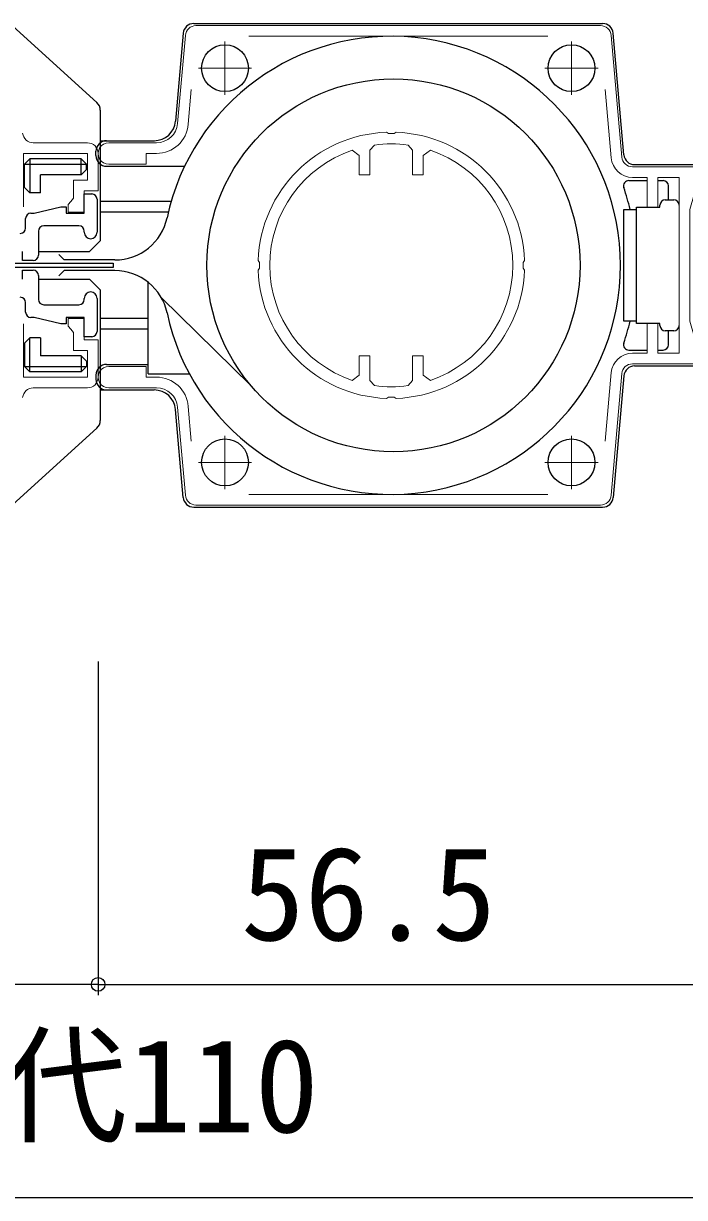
# Model space of a CAD drawing. Units: millimetres, scale not verified. Extents: x -525 to 525, y -803 to 799.
# Drawn here: x -215.5 to -153.5, y -725.2 to -615 of the extents above; entities that cross this region are included whole.
import ezdxf
from ezdxf.enums import TextEntityAlignment as Align

# ---------------------------------------------------------------- set-up
doc = ezdxf.new("R2010")
doc.units = ezdxf.units.MM
doc.header["$LTSCALE"] = 4
doc.layers.add('0-2_YKK_11', color=7, linetype='Continuous', lineweight=18)
for name, color, linetype in [('0-4_YKK_12', 2, 'Continuous'), ('0-5_YKK_13', 4, 'Continuous'), ('0-6_YKK_D', 6, 'Continuous')]:
    doc.layers.add(name, color=color, linetype=linetype)
doc.styles.add('ＭＳ ゴシック', font='')
doc.styles.get('ＭＳ ゴシック').set_extended_font_data('MS Gothic')

msp = doc.modelspace()

# ---------------------------------------------------------------- linework, layer by layer
at = {"layer": '0-2_YKK_11'}
for p, q in [((-161.369, -615.249), (-199.315, -615.249)), ((-200.311, -616.162), (-201.034, -624.424)), ((-196.593, -621.749), (-196.593, -616.749)), ((-194.366, -616.249), (-166.32, -616.249)), ((-164.093, -621.749), (-164.093, -616.749)), ((-160.373, -616.162), (-159.373, -627.586)), ((-194.093, -619.249), (-199.093, -619.249)), ((-161.593, -619.249), (-166.593, -619.249)), ((-200.037, -624.511), (-199.751, -621.242)), ((-160.932, -621.238), (-160.369, -627.674)), ((-180.531, -625.258), (-180.721, -625.374)), ((-214.577, -626.249), (-209.493, -626.249)), ((-203.026, -626.249), (-207.493, -626.249)), ((-160.369, -647.825), (-160.932, -654.261)), ((-159.373, -647.912), (-160.373, -659.336)), ((-209.493, -649.249), (-214.577, -649.249)), ((-203.026, -649.249), (-207.493, -649.249)), ((-200.311, -659.336), (-201.034, -651.075)), ((-200.037, -650.988), (-199.751, -654.257)), ((-196.593, -658.749), (-196.593, -653.749)), ((-164.093, -658.749), (-164.093, -653.749)), ((-194.093, -656.249), (-199.093, -656.249)), ((-161.593, -656.249), (-166.593, -656.249)), ((-166.32, -659.249), (-194.366, -659.249)), ((-161.369, -660.249), (-199.315, -660.249))]:
    msp.add_line(p, q, dxfattribs=at)
for points in [[(-180.721, -625.374), (-181.266, -625.374), (-181.455, -625.258)], [(-182.562, -626.458), (-182.993, -626.953), (-182.993, -629.249), (-183.993, -629.249), (-183.993, -627.426), (-184.654, -626.953)], [(-178.993, -629.249), (-178.993, -626.953), (-179.425, -626.458)], [(-177.333, -626.953), (-177.993, -627.426), (-177.993, -629.249), (-178.993, -629.249)], [(-208.493, -627.249), (-208.493, -630.749), (-209.793, -630.749), (-209.793, -632.749), (-211.293, -632.749), (-211.293, -632.045), (-211.043, -631.749), (-210.793, -631.453), (-210.793, -629.749), (-209.493, -629.749), (-209.493, -627.249), (-215.493, -627.249), (-215.493, -632.249)], [(-207.493, -628.249), (-203.993, -628.249), (-203.993, -627.249), (-203.026, -627.249)], [(-158.377, -628.499), (-151.828, -628.499), (-152.993, -632.499), (-152.993, -642.999), (-151.828, -646.999), (-158.377, -646.999)], [(-158.377, -629.499), (-156.993, -629.499), (-156.993, -632.299), (-155.993, -632.299), (-155.993, -629.499), (-153.993, -629.499), (-153.993, -645.999), (-155.993, -645.999), (-155.993, -643.199), (-156.993, -643.199), (-156.993, -645.999), (-158.377, -645.999)], [(-193.485, -637.287), (-193.368, -637.477), (-193.368, -638.022), (-193.485, -638.211)], [(-168.502, -638.211), (-168.618, -638.022), (-168.618, -637.477), (-168.502, -637.287)], [(-215.493, -643.249), (-215.493, -648.249), (-209.493, -648.249), (-209.493, -645.749), (-210.793, -645.749), (-210.793, -644.045), (-211.043, -643.749), (-211.293, -643.453), (-211.293, -642.749), (-209.793, -642.749), (-209.793, -644.749), (-208.493, -644.749), (-208.493, -648.249)], [(-184.654, -648.546), (-183.993, -648.072), (-183.993, -646.249), (-182.993, -646.249), (-182.993, -648.546), (-182.562, -649.041)], [(-179.425, -649.041), (-178.993, -648.546), (-178.993, -646.249), (-177.993, -646.249), (-177.993, -648.072), (-177.333, -648.546)], [(-207.493, -647.249), (-203.993, -647.249), (-203.993, -648.249), (-203.026, -648.249)], [(-181.455, -650.241), (-181.266, -650.124), (-180.721, -650.124), (-180.531, -650.241)]]:
    msp.add_lwpolyline(points, dxfattribs=at)
for centre, radius, start, end in [((-199.315, -616.249), 1, 90.00001, 175.00002), ((-161.369, -616.249), 1, 5.00001, 90.00002), ((-203.026, -624.249), 2, 269.99998, 354.99999), ((-203.026, -624.249), 3, 269.99999, 355), ((-214.577, -625.249), 1, 185.00001, 270.00002), ((-180.993, -637.749), 12.5, 92.11763, 177.88237), ((-180.993, -637.749), 12.5, 2.11763, 87.88237), ((-209.493, -627.249), 1, 0.00001, 89.99999), ((-207.493, -627.249), 1, 89.99999, 270.00001), ((-180.993, -637.749), 11.4, 108.72952, 251.27048), ((-180.993, -637.749), 11.4, 82.09015, 97.90985), ((-180.993, -637.749), 11.4, 288.72952, 71.27048), ((-158.377, -627.499), 2, 185, 270.00001), ((-158.377, -627.499), 1, 185.00001, 270.00002), ((-180.993, -637.749), 12.5, 182.11763, 267.88237), ((-180.993, -637.749), 12.5, 272.11763, 357.88237), ((-158.377, -647.999), 2, 89.99998, 174.99999), ((-207.493, -648.249), 1, 89.99999, 270.00001), ((-158.377, -647.999), 1, 90.00001, 175.00002), ((-209.493, -648.249), 1, 270.00001, 359.99999), ((-203.026, -651.249), 3, 4.99999, 90), ((-180.993, -637.749), 11.4, 262.09015, 277.90985), ((-214.577, -650.249), 1, 89.99998, 174.99999), ((-203.026, -651.249), 2, 5, 90.00001), ((-199.315, -659.249), 1, 185.00001, 270.00002), ((-161.369, -659.249), 1, 270.00004, 355.00005)]:
    msp.add_arc(centre, radius, start, end, dxfattribs=at)
at = {"layer": '0-4_YKK_12'}
msp.add_line((-202.555, -640.804), (-194.166, -649.038), dxfattribs=at)
msp.add_circle((-180.793, -637.749), 17.5, dxfattribs=at)
at = {"layer": '0-5_YKK_13'}
for p, q in [((-216.508, -615.308), (-208.622, -622.452)), ((-200.511, -615.962), (-201.234, -624.224)), ((-199.515, -615.049), (-161.169, -615.049)), ((-159.173, -627.386), (-160.173, -615.962)), ((-208.293, -623.191), (-208.293, -635.449)), ((-208.293, -626.049), (-203.209, -626.049)), ((-215.393, -628.249), (-214.893, -627.749)), ((-214.893, -627.749), (-214.893, -630.949)), ((-210.093, -627.749), (-214.893, -627.749)), ((-210.093, -629.249), (-210.093, -627.749)), ((-209.593, -628.249), (-210.093, -627.749)), ((-208.693, -627.449), (-208.693, -627.049)), ((-215.393, -628.249), (-209.593, -628.249)), ((-215.393, -630.449), (-215.393, -628.249)), ((-210.093, -629.249), (-209.593, -628.749)), ((-209.593, -628.749), (-209.593, -628.249)), ((-207.693, -628.449), (-200.378, -628.449)), ((-158.177, -628.299), (-152.293, -628.299)), ((-213.893, -630.949), (-213.893, -629.249)), ((-210.093, -629.249), (-213.893, -629.249)), ((-158.706, -629.799), (-156.993, -629.799)), ((-155.993, -629.799), (-155.493, -629.799)), ((-154.993, -631.599), (-154.993, -630.299)), ((-215.393, -630.449), (-214.893, -630.949)), ((-213.893, -630.949), (-214.893, -630.949)), ((-208.593, -631.549), (-208.593, -634.649)), ((-201.639, -631.749), (-208.293, -631.749)), ((-159.193, -632.499), (-157.993, -632.499)), ((-155.793, -632.299), (-155.793, -632.099)), ((-155.293, -631.599), (-154.493, -631.599)), ((-215.293, -634.249), (-215.293, -633.349)), ((-201.904, -632.749), (-208.293, -632.749)), ((-214.093, -634.549), (-214.093, -636.799)), ((-210.293, -634.049), (-213.593, -634.049)), ((-209.793, -634.649), (-209.793, -634.549)), ((-209.293, -636.449), (-208.293, -635.449)), ((-214.093, -636.449), (-209.293, -636.449)), ((-211.693, -637.249), (-212.193, -636.749)), ((-207.093, -637.949), (-217.093, -637.949)), ((-206.916, -637.249), (-211.693, -637.249)), ((-157.993, -643.199), (-157.993, -637.749)), ((-214.093, -638.699), (-214.093, -640.949)), ((-214.093, -639.049), (-209.293, -639.049)), ((-211.693, -638.249), (-212.193, -638.749)), ((-206.916, -638.249), (-211.693, -638.249)), ((-209.293, -639.049), (-208.293, -640.049)), ((-208.293, -640.049), (-208.293, -652.306)), ((-203.793, -640.249), (-203.793, -639.344)), ((-203.793, -647.949), (-203.793, -640.249)), ((-215.293, -642.149), (-215.293, -641.249)), ((-209.793, -640.949), (-209.793, -640.849)), ((-208.593, -640.849), (-208.593, -643.949)), ((-213.593, -641.449), (-210.293, -641.449)), ((-203.793, -642.749), (-208.293, -642.749)), ((-215.393, -645.049), (-214.893, -644.549)), ((-214.893, -647.749), (-214.893, -644.549)), ((-213.893, -644.549), (-214.893, -644.549)), ((-213.893, -644.549), (-213.893, -646.249)), ((-203.793, -643.749), (-208.293, -643.749)), ((-154.493, -643.899), (-155.293, -643.899)), ((-154.993, -645.199), (-154.993, -643.899)), ((-215.393, -645.049), (-215.393, -647.249)), ((-158.706, -645.699), (-156.993, -645.699)), ((-155.993, -645.699), (-155.493, -645.699)), ((-210.093, -646.249), (-213.893, -646.249)), ((-210.093, -646.249), (-210.093, -647.749)), ((-210.093, -646.249), (-209.593, -646.749)), ((-209.593, -646.749), (-209.593, -647.249)), ((-215.393, -647.249), (-209.593, -647.249)), ((-215.393, -647.249), (-214.893, -647.749)), ((-210.093, -647.749), (-214.893, -647.749)), ((-209.593, -647.249), (-210.093, -647.749)), ((-207.693, -647.049), (-203.793, -647.049)), ((-203.793, -647.949), (-199.92, -647.949)), ((-158.177, -647.199), (-152.293, -647.199)), ((-208.693, -648.049), (-208.693, -648.449)), ((-159.173, -648.112), (-160.173, -659.536)), ((-208.293, -649.449), (-203.226, -649.449)), ((-200.511, -659.536), (-201.234, -651.275)), ((-216.508, -660.19), (-208.622, -653.047)), ((-199.515, -660.449), (-161.169, -660.449))]:
    msp.add_line(p, q, dxfattribs=at)
for points in [[(-214.793, -632.849), (-214.493, -632.849), (-211.993, -632.249), (-211.493, -632.249), (-211.493, -632.849), (-209.793, -632.849), (-209.793, -631.049), (-209.093, -631.049)], [(-157.993, -642.999), (-159.193, -642.999), (-159.193, -632.499)], [(-157.993, -637.749), (-157.993, -632.299), (-155.793, -632.299)], [(-214.593, -637.299), (-215.593, -637.299), (-215.593, -636.449)], [(-217.093, -637.549), (-207.093, -637.549), (-207.093, -637.949)], [(-215.593, -639.049), (-215.593, -638.199), (-214.593, -638.199)], [(-209.093, -644.449), (-209.793, -644.449), (-209.793, -642.649), (-211.493, -642.649), (-211.493, -643.249), (-211.993, -643.249), (-214.493, -642.649), (-214.793, -642.649)], [(-155.793, -643.399), (-155.793, -643.199), (-157.993, -643.199)]]:
    msp.add_lwpolyline(points, dxfattribs=at)
for centre in [(-196.593, -619.249), (-164.093, -619.249), (-196.593, -656.249), (-164.093, -656.249)]:
    msp.add_circle(centre, 2.2, dxfattribs=at)
for centre, radius, start, end in [((-199.515, -616.049), 1, 90, 175), ((-161.169, -616.049), 1, 5, 90), ((-180.993, -637.749), 21.5, 191.97865, 168.02135), ((-209.293, -623.193), 1, 0, 47.82712), ((-203.226, -624.049), 2, 270, 355), ((-207.693, -627.049), 1, 90, 180), ((-207.693, -627.449), 1, 180, 270), ((-158.177, -627.299), 1, 185, 270), ((-158.706, -630.299), 0.5, 90, 198.48288), ((-155.493, -630.299), 0.5, 0, 90), ((-209.093, -631.549), 0.5, 0, 90), ((-180.993, -637.749), 23, 13.1947, 18.48288), ((-155.293, -632.099), 0.5, 90, 180), ((-154.493, -632.099), 0.5, 0, 90), ((-214.793, -633.349), 0.5, 90, 180), ((-206.916, -632.249), 5, 270, 348.02135), ((-215.793, -634.249), 0.5, 270, 0), ((-213.593, -634.549), 0.5, 90, 180), ((-210.293, -634.549), 0.5, 0, 90), ((-209.193, -634.649), 0.6, 180, 0), ((-214.593, -636.799), 0.5, 270, 0), ((-214.593, -638.699), 0.5, 0, 90), ((-206.916, -643.249), 5, 11.97865, 90), ((-209.193, -640.849), 0.6, 360, 180), ((-215.793, -641.249), 0.5, 0, 90), ((-213.593, -640.949), 0.5, 180, 270), ((-210.293, -640.949), 0.5, 270, 360), ((-214.793, -642.149), 0.5, 180, 270), ((-180.993, -637.749), 23, 341.51712, 346.8053), ((-155.293, -643.399), 0.5, 180, 270), ((-154.493, -643.399), 0.5, 270, 360), ((-209.093, -643.949), 0.5, 270, 0), ((-158.706, -645.199), 0.5, 161.51712, 270), ((-155.493, -645.199), 0.5, 270, 0), ((-207.693, -648.049), 1, 90, 180), ((-158.177, -648.199), 1, 90, 175), ((-207.693, -648.449), 1, 180, 270), ((-203.226, -651.449), 2, 5, 90), ((-209.293, -652.306), 1, 312.17288, 0), ((-199.515, -659.449), 1, 185, 270), ((-161.169, -659.449), 1, 270, 355)]:
    msp.add_arc(centre, radius, start, end, dxfattribs=at)
at = {"layer": '0-6_YKK_D'}
for p, q in [((-208.493, -674.949), (-208.493, -706.249)), ((-208.493, -675.949), (-208.493, -706.249)), ((-208.493, -705.249), (-261.993, -705.249)), ((-208.493, -705.249), (-151.994, -705.249)), ((-261.993, -725.249), (-151.994, -725.249))]:
    msp.add_line(p, q, dxfattribs=at)
msp.add_circle((-208.493, -705.249), 0.637, dxfattribs=at)
msp.add_circle((-208.493, -705.249), 0.637, dxfattribs=at)

# ---------------------------------------------------------------- texts
at = {"layer": '0-6_YKK_D', "style": 'ＭＳ ゴシック'}
for s, p in [('56.5', (-195.107, -703.749)), ('たたみ代110', (-253.767, -721.772))]:
    msp.add_text(s, height=8.798, dxfattribs=at).set_placement(p, align=Align.BOTTOM_LEFT)

doc.saveas('drawing.dxf')
